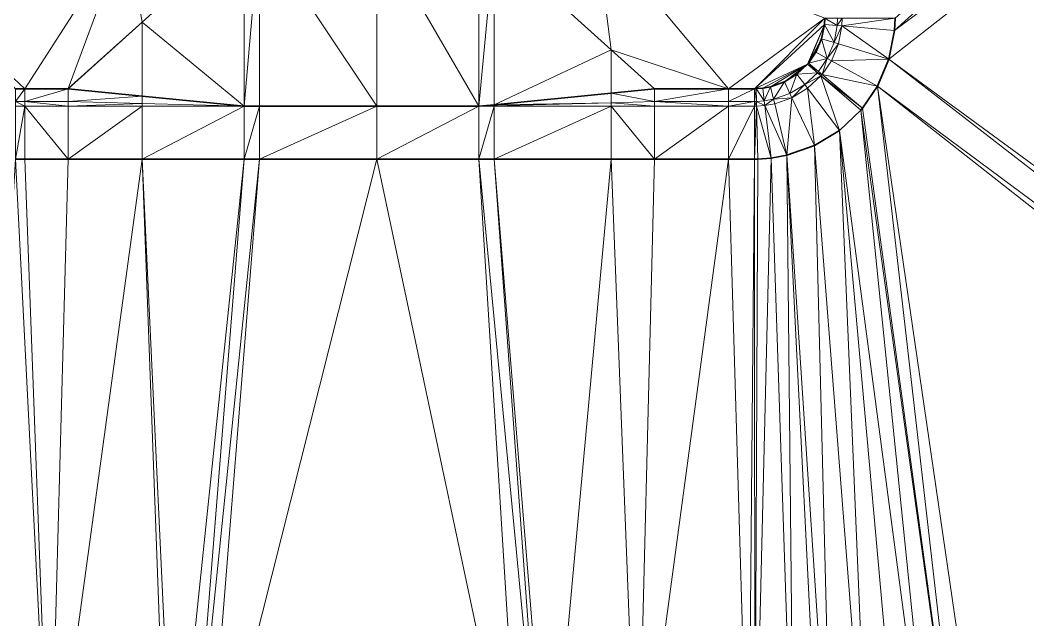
# Model space of a CAD drawing. Header units: metres. Extents: x 246428 to 246884, y 7418966 to 7419490.
# Drawn here: x 246716.72 to 246725.31, y 7419421.58 to 7419426.69 of the extents above; entities that cross this region are included whole.
import ezdxf

# ---------------------------------------------------------------- set-up
doc = ezdxf.new("R2010")
doc.units = ezdxf.units.M
doc.linetypes.add('blank name', pattern=[0])
doc.layers.add('_12D_UNMAPPED', color=7, linetype='Continuous')
for name, color, linetype, lineweight, true_color in [('KERB_BACK', 7, 'Continuous', 35, 0x5fd2ff), ('KERB_LINE', 7, 'Continuous', 18, 0xb9b9b9), ('KERB_LIP', 7, 'Continuous', 35, 0x5fd2ff), ('KERB_TOP', 7, 'Continuous', 18, 0xb9b9b9)]:
    doc.layers.add(name, color=color, linetype=linetype, lineweight=lineweight, true_color=true_color)
doc.layers.add('MISC_PATHS', color=7, linetype='Continuous', lineweight=35)

msp = doc.modelspace()

# ---------------------------------------------------------------- linework, layer by layer
at = {"layer": '_12D_UNMAPPED', "color": 1, "linetype": 'blank name', "lineweight": 0}
for points in [[(246718.6295, 7419425.5053, 34.9052), (246718.6295, 7419425.9553, 34.8802), (246718.6295, 7419425.9554, 34.8802), (246718.6295, 7419425.9554, 34.8802), (246718.6295, 7419427.4553, 35.0275)], [(246718.6296, 7419425.5053, 34.9052), (246718.6296, 7419425.9553, 34.8802), (246718.6296, 7419425.9554, 34.8802), (246718.6296, 7419425.9554, 34.8802), (246718.6296, 7419427.4553, 35.0275)], [(246718.7602, 7419425.5053, 34.9076), (246718.7602, 7419425.9553, 34.8826), (246718.7602, 7419425.9554, 34.8826), (246718.7602, 7419425.9554, 34.8826), (246718.7602, 7419427.4553, 35.0299)], [(246719.7602, 7419425.5053, 34.9258), (246719.7602, 7419425.9553, 34.9008), (246719.7602, 7419425.9554, 34.9008), (246719.7602, 7419425.9554, 34.9008), (246719.7602, 7419427.4553, 35.0481)], [(246720.6295, 7419425.5053, 34.9417), (246720.6295, 7419425.9553, 34.9167), (246720.6295, 7419425.9554, 34.9167), (246720.6295, 7419425.9554, 34.9167), (246720.6295, 7419427.4553, 35.064)], [(246720.6296, 7419425.5053, 34.9417), (246720.6296, 7419425.9553, 34.9167), (246720.6296, 7419425.9554, 34.9167), (246720.6296, 7419425.9554, 34.9167), (246720.6296, 7419427.4552, 35.064)], [(246720.7602, 7419425.5053, 34.9441), (246720.7602, 7419425.9553, 34.9191), (246720.7602, 7419425.9588, 34.9322), (246720.7602, 7419425.9684, 34.9322), (246720.7602, 7419427.3377, 35.0666)], [(246717.7602, 7419425.5053, 34.8893), (246717.7602, 7419425.9553, 34.8643), (246717.7602, 7419425.9785, 34.9513), (246717.7602, 7419426.0422, 34.9513), (246717.7602, 7419426.6729, 35.0132)], [(246721.7602, 7419425.5053, 34.9623), (246721.7602, 7419425.9553, 34.9373), (246721.7602, 7419425.9855, 35.0504), (246721.7602, 7419426.0684, 35.0504), (246721.7602, 7419426.4377, 35.0867)], [(246717.1296, 7419425.5053, 34.8778), (246717.1296, 7419425.9553, 34.8528), (246717.1296, 7419425.9953, 35.0028), (246717.1296, 7419426.1053, 35.0028), (246717.1296, 7419426.1055, 35.0028)], [(246722.1295, 7419425.5053, 34.9691), (246722.1295, 7419425.9553, 34.9441), (246722.1295, 7419425.9953, 35.0941), (246722.1295, 7419426.1053, 35.0941), (246722.1295, 7419426.1054, 35.0941)]]:
    msp.add_polyline3d(points, dxfattribs=at)
at = {"layer": '_12D_UNMAPPED', "color": 3, "linetype": 'blank name', "lineweight": 0}
for points in [[(246733.742, 7419419.3179, 35.2438), (246724.1276, 7419426.3561, 34.9956), (246729.9396, 7419430.9053, 35.0576)], [(246724.1276, 7419426.3561, 34.9956), (246724.175, 7419426.6011, 34.9948), (246729.9396, 7419430.9053, 35.0576)], [(246724.175, 7419426.6011, 34.9948), (246724.1795, 7419426.7053, 34.9945), (246728.9396, 7419430.9053, 35.0394)], [(246729.9396, 7419430.9053, 35.0576), (246724.175, 7419426.6011, 34.9948), (246728.9396, 7419430.9053, 35.0394)], [(246716.7602, 7419426.1053, 34.9961), (246716.0795, 7419426.7397, 34.9604), (246717.6295, 7419427.4553, 35.0172)], [(246716.7602, 7419426.1053, 34.9961), (246717.6295, 7419427.4553, 35.0172), (246717.1296, 7419426.1055, 35.0028)], [(246717.6295, 7419427.4553, 35.0172), (246717.7602, 7419426.6729, 35.0132), (246717.1296, 7419426.1055, 35.0028)], [(246718.6295, 7419427.4553, 35.0275), (246717.7602, 7419426.6729, 35.0132), (246717.6295, 7419427.4553, 35.0172)], [(246717.7602, 7419426.6729, 35.0132), (246718.6295, 7419427.4553, 35.0275), (246718.6295, 7419425.9554, 34.8802)], [(246718.6295, 7419427.4553, 35.0275), (246718.6296, 7419427.4553, 35.0275), (246718.6296, 7419425.9554, 34.8802)], [(246718.6295, 7419427.4553, 35.0275), (246718.6296, 7419425.9554, 34.8802), (246718.6295, 7419425.9554, 34.8802)], [(246718.6296, 7419427.4553, 35.0275), (246718.7602, 7419427.4553, 35.0299), (246718.6296, 7419425.9554, 34.8802)], [(246718.7602, 7419427.4553, 35.0299), (246718.7602, 7419425.9554, 34.8826), (246718.6296, 7419425.9554, 34.8802)], [(246718.7602, 7419427.4553, 35.0299), (246719.7602, 7419427.4553, 35.0481), (246719.7602, 7419425.9554, 34.9008)], [(246718.7602, 7419427.4553, 35.0299), (246719.7602, 7419425.9554, 34.9008), (246718.7602, 7419425.9554, 34.8826)], [(246719.7602, 7419427.4553, 35.0481), (246720.6295, 7419427.4553, 35.0637), (246720.6295, 7419425.9554, 34.9167)], [(246720.6295, 7419425.9554, 34.9167), (246719.7602, 7419425.9554, 34.9008), (246719.7602, 7419427.4553, 35.0481)], [(246720.6296, 7419427.4552, 35.064), (246720.6295, 7419425.9554, 34.9167), (246720.6295, 7419427.4553, 35.0637)], [(246720.6295, 7419425.9554, 34.9167), (246720.6296, 7419427.4552, 35.064), (246720.6296, 7419425.9554, 34.9167)], [(246720.6296, 7419427.4552, 35.064), (246720.7602, 7419427.3377, 35.0666), (246720.6296, 7419425.9554, 34.9167)], [(246721.7602, 7419426.4377, 35.0867), (246720.7602, 7419427.3377, 35.0666), (246721.6295, 7419427.4553, 35.0537)], [(246723.5795, 7419426.7053, 35.1195), (246722.7602, 7419426.1053, 35.1056), (246721.6295, 7419427.4553, 35.0537)], [(246722.7602, 7419426.1053, 35.1056), (246721.7602, 7419426.4377, 35.0867), (246721.6295, 7419427.4553, 35.0537)], [(246720.7602, 7419427.3377, 35.0666), (246720.7602, 7419425.9684, 34.9322), (246720.6296, 7419425.9554, 34.9167)], [(246721.7602, 7419426.4377, 35.0867), (246720.7602, 7419425.9684, 34.9322), (246720.7602, 7419427.3377, 35.0666)], [(246716.7602, 7419426.1053, 34.9961), (246716.6795, 7419426.1053, 34.9946), (246716.0795, 7419426.7397, 34.9604)], [(246723.5795, 7419426.7053, 35.1195), (246722.9795, 7419426.1053, 35.1096), (246722.7602, 7419426.1053, 35.1056)], [(246723.5795, 7419426.7053, 35.1195), (246723.5772, 7419426.6532, 35.1198), (246722.9795, 7419426.1053, 35.1096)], [(246723.5795, 7419426.7053, 35.1195), (246723.6868, 7419426.6437, 35.1198), (246723.5772, 7419426.6532, 35.1198)], [(246723.6895, 7419426.7053, 35.1195), (246723.6868, 7419426.6437, 35.1198), (246723.5795, 7419426.7053, 35.1195)], [(246723.6895, 7419426.7053, 35.1195), (246723.7295, 7419426.7053, 34.9695), (246723.6868, 7419426.6437, 35.1198)], [(246723.7295, 7419426.7053, 34.9695), (246723.7267, 7419426.6402, 34.9698), (246723.6868, 7419426.6437, 35.1198)], [(246723.7295, 7419426.7053, 34.9695), (246724.1795, 7419426.7053, 34.9945), (246723.7267, 7419426.6402, 34.9698)], [(246724.1795, 7419426.7053, 34.9945), (246724.175, 7419426.6011, 34.9948), (246723.7267, 7419426.6402, 34.9698)], [(246717.7602, 7419426.6729, 35.0132), (246717.7602, 7419426.0422, 34.9513), (246717.1296, 7419426.1054, 35.0028)], [(246717.7602, 7419426.6729, 35.0132), (246717.1296, 7419426.1054, 35.0028), (246717.1296, 7419426.1055, 35.0028)], [(246717.7602, 7419426.0422, 34.9513), (246717.7602, 7419426.6729, 35.0132), (246718.6295, 7419425.9554, 34.8802)], [(246723.5772, 7419426.6532, 35.1198), (246723.4338, 7419426.3133, 35.1219), (246722.9795, 7419426.1053, 35.1096)], [(246723.5772, 7419426.6532, 35.1198), (246723.4411, 7419426.322, 35.1221), (246723.4338, 7419426.3133, 35.1219)], [(246723.5772, 7419426.6532, 35.1198), (246723.5535, 7419426.5307, 35.1206), (246723.4411, 7419426.322, 35.1221)], [(246723.5772, 7419426.6532, 35.1198), (246723.6588, 7419426.4987, 35.1206), (246723.5535, 7419426.5307, 35.1206)], [(246723.6868, 7419426.6437, 35.1198), (246723.6588, 7419426.4987, 35.1206), (246723.5772, 7419426.6532, 35.1198)], [(246723.6868, 7419426.6437, 35.1198), (246723.7267, 7419426.6402, 34.9698), (246723.6588, 7419426.4987, 35.1206)], [(246723.7267, 7419426.6402, 34.9698), (246723.697, 7419426.4871, 34.9706), (246723.6588, 7419426.4987, 35.1206)], [(246723.7267, 7419426.6402, 34.9698), (246724.1276, 7419426.3561, 34.9956), (246723.697, 7419426.4871, 34.9706)], [(246724.175, 7419426.6011, 34.9948), (246724.1276, 7419426.3561, 34.9956), (246723.7267, 7419426.6402, 34.9698)], [(246723.5535, 7419426.5307, 35.1206), (246723.505, 7419426.4158, 35.1214), (246723.4411, 7419426.322, 35.1221)], [(246723.5535, 7419426.5307, 35.1206), (246723.6014, 7419426.3627, 35.1214), (246723.505, 7419426.4158, 35.1214)], [(246723.6588, 7419426.4987, 35.1206), (246723.6014, 7419426.3627, 35.1214), (246723.5535, 7419426.5307, 35.1206)], [(246721.7602, 7419426.0684, 35.0504), (246720.7602, 7419425.9684, 34.9322), (246721.7602, 7419426.4377, 35.0867)], [(246722.1295, 7419426.1053, 35.0941), (246721.7602, 7419426.0684, 35.0504), (246721.7602, 7419426.4377, 35.0867)], [(246722.1295, 7419426.1053, 35.0941), (246721.7602, 7419426.4377, 35.0867), (246722.1295, 7419426.1054, 35.0941)], [(246721.7602, 7419426.4377, 35.0867), (246722.7602, 7419426.1053, 35.1056), (246722.1295, 7419426.1054, 35.0941)], [(246723.6588, 7419426.4987, 35.1206), (246723.697, 7419426.4871, 34.9706), (246723.6014, 7419426.3627, 35.1214)], [(246723.697, 7419426.4871, 34.9706), (246723.6364, 7419426.3434, 34.9714), (246723.6014, 7419426.3627, 35.1214)], [(246723.697, 7419426.4871, 34.9706), (246724.1276, 7419426.3561, 34.9956), (246723.6364, 7419426.3434, 34.9714)], [(246723.505, 7419426.4158, 35.1214), (246723.6014, 7419426.3627, 35.1214), (246723.4411, 7419426.322, 35.1221)], [(246723.6014, 7419426.3627, 35.1214), (246723.5257, 7419426.2517, 35.1221), (246723.4411, 7419426.322, 35.1221)], [(246723.6014, 7419426.3627, 35.1214), (246723.5565, 7419426.2262, 34.9721), (246723.5257, 7419426.2517, 35.1221)], [(246723.6364, 7419426.3434, 34.9714), (246723.5565, 7419426.2262, 34.9721), (246723.6014, 7419426.3627, 35.1214)], [(246723.6364, 7419426.3434, 34.9714), (246724.0305, 7419426.1262, 34.9964), (246723.5565, 7419426.2262, 34.9721)], [(246724.1276, 7419426.3561, 34.9956), (246724.0305, 7419426.1262, 34.9964), (246723.6364, 7419426.3434, 34.9714)], [(246724.1276, 7419426.3561, 34.9956), (246733.4654, 7419419.1322, 35.2413), (246724.0305, 7419426.1262, 34.9964)], [(246733.742, 7419419.3179, 35.2438), (246733.4654, 7419419.1322, 35.2413), (246724.1276, 7419426.3561, 34.9956)], [(246723.4338, 7419426.3133, 35.1219), (246723.0515, 7419426.1096, 35.1121), (246722.9795, 7419426.1053, 35.1096)], [(246723.4338, 7419426.3133, 35.1219), (246723.1185, 7419426.1216, 35.1136), (246723.0515, 7419426.1096, 35.1121)], [(246723.4338, 7419426.3133, 35.1219), (246723.2363, 7419426.163, 35.1164), (246723.1185, 7419426.1216, 35.1136)], [(246723.4338, 7419426.3133, 35.1219), (246723.3429, 7419426.2278, 35.1191), (246723.2363, 7419426.163, 35.1164)], [(246723.4338, 7419426.3133, 35.1219), (246723.517, 7419426.2415, 35.1219), (246723.3429, 7419426.2278, 35.1191)], [(246723.4411, 7419426.322, 35.1221), (246723.517, 7419426.2415, 35.1219), (246723.4338, 7419426.3133, 35.1219)], [(246723.5257, 7419426.2517, 35.1221), (246723.517, 7419426.2415, 35.1219), (246723.4411, 7419426.322, 35.1221)], [(246723.5257, 7419426.2517, 35.1221), (246723.5565, 7419426.2262, 34.9721), (246723.517, 7419426.2415, 35.1219)], [(246723.3429, 7419426.2278, 35.1191), (246723.2833, 7419426.0636, 35.1164), (246723.2363, 7419426.163, 35.1164)], [(246723.4095, 7419426.1403, 35.1191), (246723.2833, 7419426.0636, 35.1164), (246723.3429, 7419426.2278, 35.1191)], [(246723.517, 7419426.2415, 35.1219), (246723.4095, 7419426.1403, 35.1191), (246723.3429, 7419426.2278, 35.1191)], [(246723.517, 7419426.2415, 35.1219), (246723.5473, 7419426.2153, 34.9719), (246723.4095, 7419426.1403, 35.1191)], [(246723.5473, 7419426.2153, 34.9719), (246723.4337, 7419426.1085, 34.9691), (246723.4095, 7419426.1403, 35.1191)], [(246723.5473, 7419426.2153, 34.9719), (246723.7062, 7419425.7504, 34.9941), (246723.4337, 7419426.1085, 34.9691)], [(246723.5565, 7419426.2262, 34.9721), (246723.5473, 7419426.2153, 34.9719), (246723.517, 7419426.2415, 35.1219)], [(246723.5565, 7419426.2262, 34.9721), (246723.9027, 7419425.9387, 34.9971), (246723.5473, 7419426.2153, 34.9719)], [(246723.9027, 7419425.9387, 34.9971), (246723.888, 7419425.9214, 34.9969), (246723.5473, 7419426.2153, 34.9719)], [(246723.888, 7419425.9214, 34.9969), (246723.7062, 7419425.7504, 34.9941), (246723.5473, 7419426.2153, 34.9719)], [(246724.0305, 7419426.1262, 34.9964), (246723.9027, 7419425.9387, 34.9971), (246723.5565, 7419426.2262, 34.9721)], [(246716.7602, 7419426.1053, 34.9961), (246716.6795, 7419425.9953, 34.9946), (246716.6795, 7419426.1053, 34.9946)], [(246716.7602, 7419425.9953, 34.9961), (246716.6795, 7419425.9953, 34.9946), (246716.7602, 7419426.1053, 34.9961)], [(246717.1295, 7419426.1053, 35.0028), (246716.7602, 7419426.1053, 34.9961), (246717.1296, 7419426.1055, 35.0028)], [(246717.1295, 7419425.9953, 35.0028), (246716.7602, 7419425.9953, 34.9961), (246717.1295, 7419426.1053, 35.0028)], [(246717.1295, 7419426.1053, 35.0028), (246716.7602, 7419425.9953, 34.9961), (246716.7602, 7419426.1053, 34.9961)], [(246717.1296, 7419426.1054, 35.0028), (246717.1295, 7419426.1053, 35.0028), (246717.1296, 7419426.1055, 35.0028)], [(246717.1296, 7419426.1053, 35.0028), (246717.1295, 7419426.1053, 35.0028), (246717.1296, 7419426.1054, 35.0028)], [(246717.1296, 7419425.9953, 35.0028), (246717.1295, 7419425.9953, 35.0028), (246717.1296, 7419426.1053, 35.0028)], [(246717.1296, 7419426.1053, 35.0028), (246717.1295, 7419425.9953, 35.0028), (246717.1295, 7419426.1053, 35.0028)], [(246717.7602, 7419426.0422, 34.9513), (246717.1296, 7419426.1053, 35.0028), (246717.1296, 7419426.1054, 35.0028)], [(246717.7602, 7419426.0422, 34.9513), (246717.1296, 7419425.9953, 35.0028), (246717.1296, 7419426.1053, 35.0028)], [(246722.1295, 7419426.1053, 35.0941), (246722.1295, 7419425.9953, 35.0941), (246721.7602, 7419426.0684, 35.0504)], [(246722.1296, 7419426.1053, 35.0941), (246722.1295, 7419426.1053, 35.0941), (246722.1295, 7419426.1054, 35.0941)], [(246722.7602, 7419426.1053, 35.1056), (246722.1296, 7419426.1053, 35.0941), (246722.1295, 7419426.1054, 35.0941)], [(246722.1296, 7419425.9953, 35.0941), (246722.1295, 7419425.9953, 35.0941), (246722.1296, 7419426.1053, 35.0941)], [(246722.1296, 7419426.1053, 35.0941), (246722.1295, 7419425.9953, 35.0941), (246722.1295, 7419426.1053, 35.0941)], [(246722.7602, 7419425.9953, 35.1056), (246722.1296, 7419425.9953, 35.0941), (246722.7602, 7419426.1053, 35.1056)], [(246722.7602, 7419426.1053, 35.1056), (246722.1296, 7419425.9953, 35.0941), (246722.1296, 7419426.1053, 35.0941)], [(246722.9795, 7419425.9953, 35.1096), (246722.7602, 7419425.9953, 35.1056), (246722.9795, 7419426.1053, 35.1096)], [(246722.9795, 7419426.1053, 35.1096), (246722.7602, 7419425.9953, 35.1056), (246722.7602, 7419426.1053, 35.1056)], [(246723.0515, 7419426.1096, 35.1121), (246722.9948, 7419426.1055, 35.1101), (246722.9795, 7419426.1053, 35.1096)], [(246722.9948, 7419426.1055, 35.1101), (246722.9795, 7419425.9953, 35.1096), (246722.9795, 7419426.1053, 35.1096)], [(246722.9976, 7419425.9955, 35.1101), (246722.9795, 7419425.9953, 35.1096), (246722.9948, 7419426.1055, 35.1101)], [(246723.0515, 7419426.1096, 35.1121), (246723.0647, 7419426.0004, 35.1121), (246722.9948, 7419426.1055, 35.1101)], [(246723.0647, 7419426.0004, 35.1121), (246722.9976, 7419425.9955, 35.1101), (246722.9948, 7419426.1055, 35.1101)], [(246723.1185, 7419426.1216, 35.1136), (246723.0647, 7419426.0004, 35.1121), (246723.0515, 7419426.1096, 35.1121)], [(246723.144, 7419426.0146, 35.1136), (246723.0647, 7419426.0004, 35.1121), (246723.1185, 7419426.1216, 35.1136)], [(246723.2363, 7419426.163, 35.1164), (246723.144, 7419426.0146, 35.1136), (246723.1185, 7419426.1216, 35.1136)], [(246723.2833, 7419426.0636, 35.1164), (246723.144, 7419426.0146, 35.1136), (246723.2363, 7419426.163, 35.1164)], [(246723.4095, 7419426.1403, 35.1191), (246723.3005, 7419426.0274, 34.9664), (246723.2833, 7419426.0636, 35.1164)], [(246723.4337, 7419426.1085, 34.9691), (246723.3005, 7419426.0274, 34.9664), (246723.4095, 7419426.1403, 35.1191)], [(246723.4337, 7419426.1085, 34.9691), (246723.493, 7419425.6207, 34.9914), (246723.3005, 7419426.0274, 34.9664)], [(246723.7062, 7419425.7504, 34.9941), (246723.493, 7419425.6207, 34.9914), (246723.4337, 7419426.1085, 34.9691)], [(246724.0305, 7419426.1262, 34.9964), (246724.8363, 7419419.0995, 35.0826), (246723.9027, 7419425.9387, 34.9971)], [(246733.4654, 7419419.1322, 35.2413), (246733.2103, 7419418.9178, 35.2387), (246724.0305, 7419426.1262, 34.9964)], [(246733.2103, 7419418.9178, 35.2387), (246725.0876, 7419418.8807, 35.0889), (246724.0305, 7419426.1262, 34.9964)], [(246725.0876, 7419418.8807, 35.0889), (246724.8363, 7419419.0995, 35.0826), (246724.0305, 7419426.1262, 34.9964)], [(246716.7602, 7419425.9953, 34.9961), (246716.7602, 7419425.9553, 34.8461), (246716.6795, 7419425.9953, 34.9946)], [(246716.7602, 7419425.9553, 34.8461), (246716.6795, 7419425.9553, 34.8446), (246716.6795, 7419425.9953, 34.9946)], [(246717.1295, 7419425.9953, 35.0028), (246717.1295, 7419425.9553, 34.8528), (246716.7602, 7419425.9953, 34.9961)], [(246717.1295, 7419425.9553, 34.8528), (246716.7602, 7419425.9553, 34.8461), (246716.7602, 7419425.9953, 34.9961)], [(246717.1296, 7419425.9553, 34.8528), (246717.1295, 7419425.9553, 34.8528), (246717.1296, 7419425.9953, 35.0028)], [(246717.1296, 7419425.9953, 35.0028), (246717.1295, 7419425.9553, 34.8528), (246717.1295, 7419425.9953, 35.0028)], [(246717.7602, 7419425.9785, 34.9513), (246717.1296, 7419425.9953, 35.0028), (246717.7602, 7419426.0422, 34.9513)], [(246717.7602, 7419425.9785, 34.9513), (246717.1296, 7419425.9553, 34.8528), (246717.1296, 7419425.9953, 35.0028)], [(246718.6295, 7419425.9554, 34.8802), (246717.7602, 7419425.9785, 34.9513), (246717.7602, 7419426.0422, 34.9513)], [(246721.7602, 7419426.0684, 35.0504), (246721.7602, 7419425.9855, 35.0504), (246720.7602, 7419425.9684, 34.9322)], [(246722.1295, 7419425.9953, 35.0941), (246721.7602, 7419425.9855, 35.0504), (246721.7602, 7419426.0684, 35.0504)], [(246722.1295, 7419425.9953, 35.0941), (246722.1295, 7419425.9553, 34.9441), (246721.7602, 7419425.9855, 35.0504)], [(246722.1296, 7419425.9953, 35.0941), (246722.1296, 7419425.9553, 34.9441), (246722.1295, 7419425.9953, 35.0941)], [(246722.1296, 7419425.9553, 34.9441), (246722.1295, 7419425.9553, 34.9441), (246722.1295, 7419425.9953, 35.0941)], [(246722.7602, 7419425.9953, 35.1056), (246722.7602, 7419425.9553, 34.9556), (246722.1296, 7419425.9953, 35.0941)], [(246722.7602, 7419425.9553, 34.9556), (246722.1296, 7419425.9553, 34.9441), (246722.1296, 7419425.9953, 35.0941)], [(246722.9795, 7419425.9553, 34.9596), (246722.7602, 7419425.9553, 34.9556), (246722.9795, 7419425.9953, 35.1096)], [(246722.9795, 7419425.9953, 35.1096), (246722.7602, 7419425.9553, 34.9556), (246722.7602, 7419425.9953, 35.1056)], [(246722.9987, 7419425.9555, 34.9601), (246722.9795, 7419425.9553, 34.9596), (246722.9976, 7419425.9955, 35.1101)], [(246722.9976, 7419425.9955, 35.1101), (246722.9795, 7419425.9553, 34.9596), (246722.9795, 7419425.9953, 35.1096)], [(246723.0647, 7419426.0004, 35.1121), (246723.0695, 7419425.9607, 34.9621), (246722.9976, 7419425.9955, 35.1101)], [(246723.0695, 7419425.9607, 34.9621), (246722.9987, 7419425.9555, 34.9601), (246722.9976, 7419425.9955, 35.1101)], [(246723.144, 7419426.0146, 35.1136), (246723.0695, 7419425.9607, 34.9621), (246723.0647, 7419426.0004, 35.1121)], [(246723.1533, 7419425.9757, 34.9636), (246723.0695, 7419425.9607, 34.9621), (246723.144, 7419426.0146, 35.1136)], [(246723.2833, 7419426.0636, 35.1164), (246723.3005, 7419426.0274, 34.9664), (246723.144, 7419426.0146, 35.1136)], [(246723.3005, 7419426.0274, 34.9664), (246723.1533, 7419425.9757, 34.9636), (246723.144, 7419426.0146, 35.1136)], [(246723.3005, 7419426.0274, 34.9664), (246723.2576, 7419425.538, 34.9886), (246723.1533, 7419425.9757, 34.9636)], [(246723.493, 7419425.6207, 34.9914), (246723.2576, 7419425.538, 34.9886), (246723.3005, 7419426.0274, 34.9664)], [(246716.7602, 7419425.9553, 34.8461), (246716.6795, 7419425.5053, 34.8696), (246716.6795, 7419425.9553, 34.8446)], [(246716.7602, 7419425.5053, 34.8711), (246716.6795, 7419425.5053, 34.8696), (246716.7602, 7419425.9553, 34.8461)], [(246717.1295, 7419425.5053, 34.8778), (246716.7602, 7419425.5053, 34.8711), (246716.7602, 7419425.9553, 34.8461)], [(246717.1295, 7419425.9553, 34.8528), (246717.1295, 7419425.5053, 34.8778), (246716.7602, 7419425.9553, 34.8461)], [(246717.1296, 7419425.9553, 34.8528), (246717.1295, 7419425.5053, 34.8778), (246717.1295, 7419425.9553, 34.8528)], [(246717.1296, 7419425.5053, 34.8778), (246717.1295, 7419425.5053, 34.8778), (246717.1296, 7419425.9553, 34.8528)], [(246717.7602, 7419425.9553, 34.8643), (246717.1296, 7419425.9553, 34.8528), (246717.7602, 7419425.9785, 34.9513)], [(246717.7602, 7419425.9553, 34.8643), (246717.1296, 7419425.5053, 34.8778), (246717.1296, 7419425.9553, 34.8528)], [(246717.7602, 7419425.5053, 34.8893), (246717.1296, 7419425.5053, 34.8778), (246717.7602, 7419425.9553, 34.8643)], [(246718.6295, 7419425.9553, 34.8802), (246717.7602, 7419425.9553, 34.8643), (246717.7602, 7419425.9785, 34.9513)], [(246718.6295, 7419425.9553, 34.8802), (246717.7602, 7419425.9785, 34.9513), (246718.6295, 7419425.9554, 34.8802)], [(246718.6295, 7419425.5053, 34.9052), (246717.7602, 7419425.5053, 34.8893), (246718.6295, 7419425.9553, 34.8802)], [(246718.6295, 7419425.9553, 34.8802), (246717.7602, 7419425.5053, 34.8893), (246717.7602, 7419425.9553, 34.8643)], [(246718.6296, 7419425.9553, 34.8802), (246718.6295, 7419425.9553, 34.8802), (246718.6296, 7419425.9554, 34.8802)], [(246718.6296, 7419425.9554, 34.8802), (246718.6295, 7419425.9553, 34.8802), (246718.6295, 7419425.9554, 34.8802)], [(246718.6296, 7419425.9553, 34.8802), (246718.6295, 7419425.5053, 34.9052), (246718.6295, 7419425.9553, 34.8802)], [(246718.6296, 7419425.5053, 34.9052), (246718.6295, 7419425.5053, 34.9052), (246718.6296, 7419425.9553, 34.8802)], [(246718.7602, 7419425.9553, 34.8826), (246718.6296, 7419425.9553, 34.8802), (246718.7602, 7419425.9554, 34.8826)], [(246718.7602, 7419425.9554, 34.8826), (246718.6296, 7419425.9553, 34.8802), (246718.6296, 7419425.9554, 34.8802)], [(246718.7602, 7419425.9553, 34.8826), (246718.6296, 7419425.5053, 34.9052), (246718.6296, 7419425.9553, 34.8802)], [(246718.7602, 7419425.5053, 34.9076), (246718.6296, 7419425.5053, 34.9052), (246718.7602, 7419425.9553, 34.8826)], [(246719.7602, 7419425.9553, 34.9008), (246718.7602, 7419425.9553, 34.8826), (246719.7602, 7419425.9554, 34.9008)], [(246719.7602, 7419425.9554, 34.9008), (246718.7602, 7419425.9553, 34.8826), (246718.7602, 7419425.9554, 34.8826)], [(246719.7602, 7419425.9553, 34.9008), (246718.7602, 7419425.5053, 34.9076), (246718.7602, 7419425.9553, 34.8826)], [(246719.7602, 7419425.5053, 34.9258), (246718.7602, 7419425.5053, 34.9076), (246719.7602, 7419425.9553, 34.9008)], [(246720.6295, 7419425.9553, 34.9167), (246719.7602, 7419425.9553, 34.9008), (246719.7602, 7419425.9554, 34.9008)], [(246720.6295, 7419425.9554, 34.9167), (246720.6295, 7419425.9553, 34.9167), (246719.7602, 7419425.9554, 34.9008)], [(246720.6295, 7419425.5053, 34.9417), (246719.7602, 7419425.5053, 34.9258), (246720.6295, 7419425.9553, 34.9167)], [(246720.6295, 7419425.9553, 34.9167), (246719.7602, 7419425.5053, 34.9258), (246719.7602, 7419425.9553, 34.9008)], [(246720.6296, 7419425.9554, 34.9167), (246720.6296, 7419425.9553, 34.9167), (246720.6295, 7419425.9554, 34.9167)], [(246720.6296, 7419425.9553, 34.9167), (246720.6295, 7419425.9553, 34.9167), (246720.6295, 7419425.9554, 34.9167)], [(246720.6296, 7419425.9554, 34.9167), (246720.6295, 7419425.9554, 34.9167), (246720.6296, 7419425.9554, 34.9167)], [(246720.6296, 7419425.5053, 34.9417), (246720.6295, 7419425.5053, 34.9417), (246720.6296, 7419425.9553, 34.9167)], [(246720.6296, 7419425.9553, 34.9167), (246720.6295, 7419425.5053, 34.9417), (246720.6295, 7419425.9553, 34.9167)], [(246720.6296, 7419425.9553, 34.9167), (246720.6295, 7419425.9553, 34.9167), (246720.6296, 7419425.9553, 34.9167)], [(246720.6296, 7419425.9553, 34.9167), (246720.6295, 7419425.9553, 34.9167), (246720.6296, 7419425.9553, 34.9167)], [(246720.7602, 7419425.9684, 34.9322), (246720.6296, 7419425.9554, 34.9167), (246720.6296, 7419425.9554, 34.9167)], [(246720.7602, 7419425.9684, 34.9322), (246720.7602, 7419425.9588, 34.9322), (246720.6296, 7419425.9554, 34.9167)], [(246720.6296, 7419425.9554, 34.9167), (246720.7602, 7419425.9588, 34.9322), (246720.6296, 7419425.9553, 34.9167)], [(246720.7602, 7419425.9588, 34.9322), (246720.6296, 7419425.9553, 34.9167), (246720.6296, 7419425.9553, 34.9167)], [(246720.7602, 7419425.9588, 34.9322), (246720.7602, 7419425.9553, 34.9191), (246720.6296, 7419425.9553, 34.9167)], [(246720.7602, 7419425.5053, 34.9441), (246720.6296, 7419425.5053, 34.9417), (246720.7602, 7419425.9553, 34.9191)], [(246720.7602, 7419425.9553, 34.9191), (246720.6296, 7419425.5053, 34.9417), (246720.6296, 7419425.9553, 34.9167)], [(246720.7602, 7419425.9553, 34.9191), (246720.6296, 7419425.9553, 34.9167), (246720.6296, 7419425.9553, 34.9167)], [(246721.7602, 7419425.9855, 35.0504), (246721.7602, 7419425.9553, 34.9373), (246720.7602, 7419425.9588, 34.9322)], [(246721.7602, 7419425.9855, 35.0504), (246720.7602, 7419425.9588, 34.9322), (246720.7602, 7419425.9684, 34.9322)], [(246721.7602, 7419425.9553, 34.9373), (246720.7602, 7419425.9553, 34.9191), (246720.7602, 7419425.9588, 34.9322)], [(246721.7602, 7419425.5053, 34.9623), (246720.7602, 7419425.5053, 34.9441), (246721.7602, 7419425.9553, 34.9373)], [(246721.7602, 7419425.9553, 34.9373), (246720.7602, 7419425.5053, 34.9441), (246720.7602, 7419425.9553, 34.9191)], [(246722.1295, 7419425.9553, 34.9441), (246721.7602, 7419425.9553, 34.9373), (246721.7602, 7419425.9855, 35.0504)], [(246722.1295, 7419425.5053, 34.9691), (246721.7602, 7419425.5053, 34.9623), (246721.7602, 7419425.9553, 34.9373)], [(246722.1295, 7419425.9553, 34.9441), (246722.1295, 7419425.5053, 34.9691), (246721.7602, 7419425.9553, 34.9373)], [(246722.1296, 7419425.9553, 34.9441), (246722.1295, 7419425.5053, 34.9691), (246722.1295, 7419425.9553, 34.9441)], [(246722.1296, 7419425.5053, 34.9691), (246722.1295, 7419425.5053, 34.9691), (246722.1296, 7419425.9553, 34.9441)], [(246722.7602, 7419425.9553, 34.9556), (246722.1296, 7419425.5053, 34.9691), (246722.1296, 7419425.9553, 34.9441)], [(246722.7602, 7419425.5053, 34.9806), (246722.1296, 7419425.5053, 34.9691), (246722.7602, 7419425.9553, 34.9556)], [(246722.9795, 7419425.9553, 34.9596), (246722.7602, 7419425.5053, 34.9806), (246722.7602, 7419425.9553, 34.9556)], [(246722.9795, 7419425.5053, 34.9846), (246722.7602, 7419425.5053, 34.9806), (246722.9795, 7419425.9553, 34.9596)], [(246723.0101, 7419425.5057, 34.9851), (246722.9795, 7419425.5053, 34.9846), (246722.9987, 7419425.9555, 34.9601)], [(246722.9987, 7419425.9555, 34.9601), (246722.9795, 7419425.5053, 34.9846), (246722.9795, 7419425.9553, 34.9596)], [(246723.0695, 7419425.9607, 34.9621), (246723.1234, 7419425.514, 34.9871), (246722.9987, 7419425.9555, 34.9601)], [(246723.1234, 7419425.514, 34.9871), (246723.0101, 7419425.5057, 34.9851), (246722.9987, 7419425.9555, 34.9601)], [(246723.1533, 7419425.9757, 34.9636), (246723.2576, 7419425.538, 34.9886), (246723.0695, 7419425.9607, 34.9621)], [(246723.2576, 7419425.538, 34.9886), (246723.1234, 7419425.514, 34.9871), (246723.0695, 7419425.9607, 34.9621)], [(246723.888, 7419425.9214, 34.9969), (246724.563, 7419419.29, 35.0757), (246723.7062, 7419425.7504, 34.9941)], [(246723.9027, 7419425.9387, 34.9971), (246724.8363, 7419419.0995, 35.0826), (246723.888, 7419425.9214, 34.9969)], [(246724.8363, 7419419.0995, 35.0826), (246724.563, 7419419.29, 35.0757), (246723.888, 7419425.9214, 34.9969)], [(246723.7062, 7419425.7504, 34.9941), (246723.9631, 7419419.5779, 35.062), (246723.493, 7419425.6207, 34.9914)], [(246724.563, 7419419.29, 35.0757), (246724.2708, 7419419.4501, 35.0689), (246723.7062, 7419425.7504, 34.9941)], [(246724.2708, 7419419.4501, 35.0689), (246723.9631, 7419419.5779, 35.062), (246723.7062, 7419425.7504, 34.9941)], [(246723.493, 7419425.6207, 34.9914), (246723.6435, 7419419.6719, 35.0552), (246723.2576, 7419425.538, 34.9886)], [(246723.9631, 7419419.5779, 35.062), (246723.6435, 7419419.6719, 35.0552), (246723.493, 7419425.6207, 34.9914)], [(246716.972, 7419419.7553, 34.9325), (246716.3295, 7419419.7553, 34.9208), (246716.6795, 7419425.5053, 34.8696)], [(246716.7602, 7419425.5053, 34.8711), (246716.972, 7419419.7553, 34.9325), (246716.6795, 7419425.5053, 34.8696)], [(246717.1295, 7419425.5053, 34.8778), (246716.972, 7419419.7553, 34.9325), (246716.7602, 7419425.5053, 34.8711)], [(246717.972, 7419419.7553, 34.9508), (246716.972, 7419419.7553, 34.9325), (246717.7602, 7419425.5053, 34.8893)], [(246717.7602, 7419425.5053, 34.8893), (246716.972, 7419419.7553, 34.9325), (246717.1296, 7419425.5053, 34.8778)], [(246717.1296, 7419425.5053, 34.8778), (246716.972, 7419419.7553, 34.9325), (246717.1295, 7419425.5053, 34.8778)], [(246718.0295, 7419419.7553, 34.9518), (246717.972, 7419419.7553, 34.9508), (246717.7602, 7419425.5053, 34.8893)], [(246718.6295, 7419425.5053, 34.9052), (246718.0295, 7419419.7553, 34.9518), (246717.7602, 7419425.5053, 34.8893)], [(246718.1706, 7419419.7384, 34.9546), (246718.0295, 7419419.7553, 34.9518), (246718.6295, 7419425.5053, 34.9052)], [(246718.6296, 7419425.5053, 34.9052), (246718.1706, 7419419.7384, 34.9546), (246718.6295, 7419425.5053, 34.9052)], [(246718.2957, 7419419.693, 34.9573), (246718.1706, 7419419.7384, 34.9546), (246718.7602, 7419425.5053, 34.9076)], [(246718.7602, 7419425.5053, 34.9076), (246718.1706, 7419419.7384, 34.9546), (246718.6296, 7419425.5053, 34.9052)], [(246720.9901, 7419419.7055, 35.0063), (246718.2957, 7419419.693, 34.9573), (246719.7602, 7419425.5053, 34.9258)], [(246719.7602, 7419425.5053, 34.9258), (246718.2957, 7419419.693, 34.9573), (246718.7602, 7419425.5053, 34.9076)], [(246720.6295, 7419425.5053, 34.9417), (246720.9901, 7419419.7055, 35.0063), (246719.7602, 7419425.5053, 34.9258)], [(246720.6296, 7419425.5053, 34.9417), (246721.1833, 7419419.7535, 35.0095), (246720.6295, 7419425.5053, 34.9417)], [(246721.1833, 7419419.7535, 35.0095), (246720.9901, 7419419.7055, 35.0063), (246720.6295, 7419425.5053, 34.9417)], [(246720.7602, 7419425.5053, 34.9441), (246721.1833, 7419419.7535, 35.0095), (246720.6296, 7419425.5053, 34.9417)], [(246721.2295, 7419419.7553, 35.0102), (246721.1833, 7419419.7535, 35.0095), (246720.7602, 7419425.5053, 34.9441)], [(246721.7602, 7419425.5053, 34.9623), (246721.2295, 7419419.7553, 35.0102), (246720.7602, 7419425.5053, 34.9441)], [(246721.9833, 7419419.7553, 35.024), (246721.2295, 7419419.7553, 35.0102), (246721.7602, 7419425.5053, 34.9623)], [(246722.1295, 7419425.5053, 34.9691), (246721.9833, 7419419.7553, 35.024), (246721.7602, 7419425.5053, 34.9623)], [(246722.9295, 7419419.7553, 35.0412), (246721.9833, 7419419.7553, 35.024), (246722.7602, 7419425.5053, 34.9806)], [(246722.1296, 7419425.5053, 34.9691), (246721.9833, 7419419.7553, 35.024), (246722.1295, 7419425.5053, 34.9691)], [(246722.7602, 7419425.5053, 34.9806), (246721.9833, 7419419.7553, 35.024), (246722.1296, 7419425.5053, 34.9691)], [(246722.9795, 7419425.5053, 34.9846), (246722.9295, 7419419.7553, 35.0412), (246722.7602, 7419425.5053, 34.9806)], [(246722.9833, 7419419.7548, 35.0423), (246722.9295, 7419419.7553, 35.0412), (246722.9795, 7419425.5053, 34.9846)], [(246723.0101, 7419425.5057, 34.9851), (246722.9833, 7419419.7548, 35.0423), (246722.9795, 7419425.5053, 34.9846)], [(246723.3156, 7419419.7311, 35.0486), (246722.9833, 7419419.7548, 35.0423), (246723.1234, 7419425.514, 34.9871)], [(246723.1234, 7419425.514, 34.9871), (246722.9833, 7419419.7548, 35.0423), (246723.0101, 7419425.5057, 34.9851)], [(246723.2576, 7419425.538, 34.9886), (246723.3156, 7419419.7311, 35.0486), (246723.1234, 7419425.514, 34.9871)], [(246723.6435, 7419419.6719, 35.0552), (246723.5505, 7419419.6924, 35.0532), (246723.2576, 7419425.538, 34.9886)], [(246723.5505, 7419419.6924, 35.0532), (246723.3156, 7419419.7311, 35.0486), (246723.2576, 7419425.538, 34.9886)]]:
    msp.add_3dface(points, dxfattribs=at)
at = {"layer": 'KERB_BACK'}
for points in [[(246723.5795, 7419426.7053, 35.1195), (246723.5772, 7419426.6532, 35.1198), (246723.5535, 7419426.5307, 35.1206), (246723.505, 7419426.4158, 35.1214), (246723.4411, 7419426.322, 35.1221), (246723.4338, 7419426.3133, 35.1219), (246723.3429, 7419426.2278, 35.1191), (246723.2363, 7419426.163, 35.1164), (246723.1185, 7419426.1216, 35.1136), (246723.0515, 7419426.1096, 35.1121), (246722.9948, 7419426.1055, 35.1101), (246722.9795, 7419426.1053, 35.1096), (246722.7602, 7419426.1053, 35.1056), (246722.1296, 7419426.1053, 35.0941), (246722.1295, 7419426.1053, 35.0941), (246721.7602, 7419426.0684, 35.0504), (246720.7602, 7419425.9684, 34.9322), (246720.6296, 7419425.9553, 34.9167), (246720.6295, 7419425.9553, 34.9167), (246719.7602, 7419425.9553, 34.9008), (246718.7602, 7419425.9553, 34.8826), (246718.6296, 7419425.9553, 34.8802), (246718.6295, 7419425.9553, 34.8802), (246717.7602, 7419426.0422, 34.9513), (246717.1296, 7419426.1053, 35.0028), (246717.1295, 7419426.1053, 35.0028), (246716.7602, 7419426.1053, 34.9961), (246716.6795, 7419426.1053, 34.9946)], [(246722.1295, 7419426.1053, 35.0941), (246721.7602, 7419426.0684, 35.0504), (246720.7602, 7419425.9684, 34.9322), (246720.6296, 7419425.9554, 34.9167), (246720.6295, 7419425.9554, 34.9167), (246719.7602, 7419425.9554, 34.9008), (246718.7602, 7419425.9554, 34.8826), (246718.6296, 7419425.9554, 34.8802), (246718.6295, 7419425.9554, 34.8802), (246717.7602, 7419426.0422, 34.9513), (246717.1296, 7419426.1053, 35.0028)]]:
    msp.add_polyline3d(points, dxfattribs=at)
at = {"layer": 'KERB_LINE'}
for points in [[(246723.7295, 7419426.7053, 34.9695), (246723.7267, 7419426.6402, 34.9698), (246723.697, 7419426.4871, 34.9706), (246723.6364, 7419426.3434, 34.9714), (246723.5565, 7419426.2262, 34.9721), (246723.5473, 7419426.2153, 34.9719), (246723.4337, 7419426.1085, 34.9691), (246723.3005, 7419426.0274, 34.9664), (246723.1533, 7419425.9757, 34.9636), (246723.0695, 7419425.9607, 34.9621), (246722.9987, 7419425.9555, 34.9601), (246722.9795, 7419425.9553, 34.9596), (246722.7602, 7419425.9553, 34.9556), (246722.1296, 7419425.9553, 34.9441), (246722.1295, 7419425.9553, 34.9441), (246721.7602, 7419425.9553, 34.9373), (246720.7602, 7419425.9553, 34.9191), (246720.6296, 7419425.9553, 34.9167), (246720.6295, 7419425.9553, 34.9167), (246719.7602, 7419425.9553, 34.9008), (246718.7602, 7419425.9553, 34.8826), (246718.6296, 7419425.9553, 34.8802), (246718.6295, 7419425.9553, 34.8802), (246717.7602, 7419425.9553, 34.8643), (246717.1296, 7419425.9553, 34.8528), (246717.1295, 7419425.9553, 34.8528), (246716.7602, 7419425.9553, 34.8461), (246716.6795, 7419425.9553, 34.8446)], [(246722.1295, 7419425.9553, 34.9441), (246721.7602, 7419425.9553, 34.9373), (246720.7602, 7419425.9553, 34.9191), (246720.6296, 7419425.9553, 34.9167), (246720.6295, 7419425.9553, 34.9167), (246719.7602, 7419425.9553, 34.9008), (246718.7602, 7419425.9553, 34.8826), (246718.6296, 7419425.9553, 34.8802), (246718.6295, 7419425.9553, 34.8802), (246717.7602, 7419425.9553, 34.8643), (246717.1296, 7419425.9553, 34.8528)]]:
    msp.add_polyline3d(points, dxfattribs=at)
at = {"layer": 'KERB_LIP'}
for points in [[(246724.1795, 7419426.7053, 34.9945), (246724.175, 7419426.6011, 34.9948), (246724.1276, 7419426.3561, 34.9956), (246724.0305, 7419426.1262, 34.9964), (246723.9027, 7419425.9387, 34.9971), (246723.888, 7419425.9214, 34.9969), (246723.7062, 7419425.7504, 34.9941), (246723.493, 7419425.6207, 34.9914), (246723.2576, 7419425.538, 34.9886), (246723.1234, 7419425.514, 34.9871), (246723.0101, 7419425.5057, 34.9851), (246722.9795, 7419425.5053, 34.9846), (246722.7602, 7419425.5053, 34.9806), (246722.1296, 7419425.5053, 34.9691), (246722.1295, 7419425.5053, 34.9691), (246721.7602, 7419425.5053, 34.9623), (246720.7602, 7419425.5053, 34.9441), (246720.6296, 7419425.5053, 34.9417), (246720.6295, 7419425.5053, 34.9417), (246719.7602, 7419425.5053, 34.9258), (246718.7602, 7419425.5053, 34.9076), (246718.6296, 7419425.5053, 34.9052), (246718.6295, 7419425.5053, 34.9052), (246717.7602, 7419425.5053, 34.8893), (246717.1296, 7419425.5053, 34.8778), (246717.1295, 7419425.5053, 34.8778), (246716.7602, 7419425.5053, 34.8711), (246716.6795, 7419425.5053, 34.8696)], [(246722.1295, 7419425.5053, 34.9691), (246721.7602, 7419425.5053, 34.9623), (246720.7602, 7419425.5053, 34.9441), (246720.6296, 7419425.5053, 34.9417), (246720.6295, 7419425.5053, 34.9417), (246719.7602, 7419425.5053, 34.9258), (246718.7602, 7419425.5053, 34.9076), (246718.6296, 7419425.5053, 34.9052), (246718.6295, 7419425.5053, 34.9052), (246717.7602, 7419425.5053, 34.8893), (246717.1296, 7419425.5053, 34.8778)]]:
    msp.add_polyline3d(points, dxfattribs=at)
at = {"layer": 'KERB_TOP'}
for points in [[(246723.6895, 7419426.7053, 35.1195), (246723.6868, 7419426.6437, 35.1198), (246723.6588, 7419426.4987, 35.1206), (246723.6014, 7419426.3627, 35.1214), (246723.5257, 7419426.2517, 35.1221), (246723.517, 7419426.2415, 35.1219), (246723.4095, 7419426.1403, 35.1191), (246723.2833, 7419426.0636, 35.1164), (246723.144, 7419426.0146, 35.1136), (246723.0647, 7419426.0004, 35.1121), (246722.9976, 7419425.9955, 35.1101), (246722.9795, 7419425.9953, 35.1096), (246722.7602, 7419425.9953, 35.1056), (246722.1296, 7419425.9953, 35.0941), (246722.1295, 7419425.9953, 35.0941), (246721.7602, 7419425.9855, 35.0504), (246720.7602, 7419425.9588, 34.9322), (246720.6296, 7419425.9553, 34.9167), (246720.6295, 7419425.9553, 34.9167), (246719.7602, 7419425.9553, 34.9008), (246718.7602, 7419425.9553, 34.8826), (246718.6296, 7419425.9553, 34.8802), (246718.6295, 7419425.9553, 34.8802), (246717.7602, 7419425.9785, 34.9513), (246717.1296, 7419425.9953, 35.0028), (246717.1295, 7419425.9953, 35.0028), (246716.7602, 7419425.9953, 34.9961), (246716.6795, 7419425.9953, 34.9946)], [(246722.1295, 7419425.9953, 35.0941), (246721.7602, 7419425.9855, 35.0504), (246720.7602, 7419425.9588, 34.9322), (246720.6296, 7419425.9554, 34.9167), (246720.6295, 7419425.9554, 34.9167), (246719.7602, 7419425.9554, 34.9008), (246718.7602, 7419425.9554, 34.8826), (246718.6296, 7419425.9554, 34.8802), (246718.6295, 7419425.9554, 34.8802), (246717.7602, 7419425.9785, 34.9513), (246717.1296, 7419425.9953, 35.0028)]]:
    msp.add_polyline3d(points, dxfattribs=at)
at = {"layer": 'MISC_PATHS'}
for points in [[(246722.1295, 7419426.1053, 35.0941), (246721.7602, 7419426.4377, 35.0867), (246720.7602, 7419427.3377, 35.0666), (246720.6296, 7419427.4552, 35.064), (246720.6295, 7419427.4553, 35.064), (246719.7602, 7419427.4553, 35.0481), (246718.7602, 7419427.4553, 35.0299), (246718.6296, 7419427.4553, 35.0275), (246718.6295, 7419427.4553, 35.0275), (246717.7602, 7419426.6729, 35.0132), (246717.1296, 7419426.1054, 35.0028)], [(246722.1295, 7419426.1054, 35.0941), (246721.7602, 7419426.4377, 35.0867), (246720.7602, 7419427.3377, 35.0666), (246720.6296, 7419427.4552, 35.064), (246720.6295, 7419427.4553, 35.064), (246719.7602, 7419427.4553, 35.0481), (246718.7602, 7419427.4553, 35.0299), (246718.6296, 7419427.4553, 35.0275), (246718.6295, 7419427.4553, 35.0275), (246717.7602, 7419426.6729, 35.0132), (246717.1296, 7419426.1055, 35.0028)]]:
    msp.add_polyline3d(points, dxfattribs=at)

doc.saveas('drawing.dxf')
